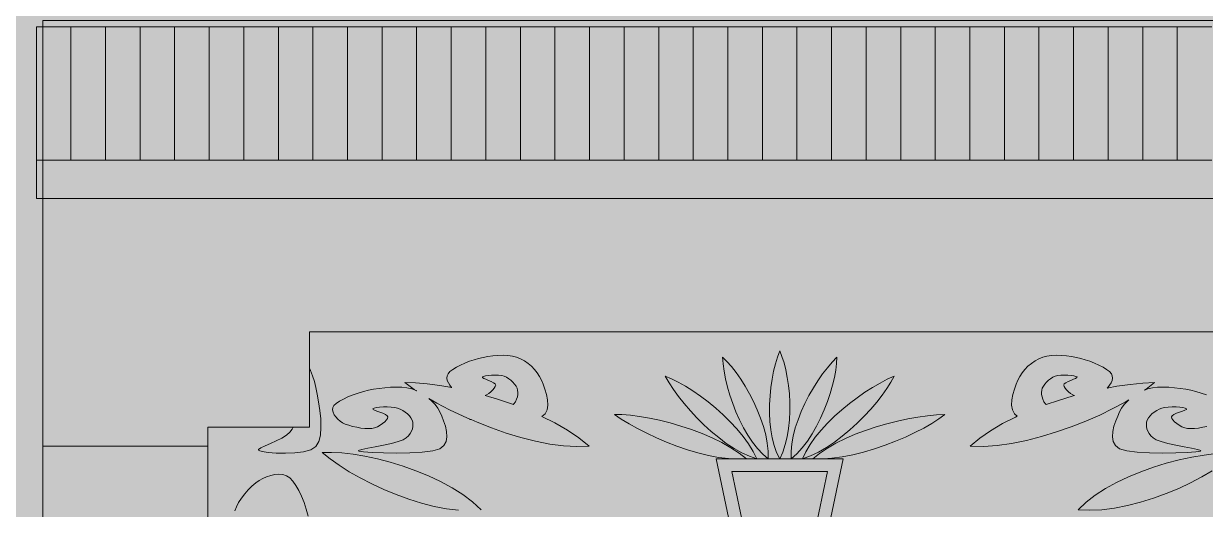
# Model space of a CAD drawing. Header units: millimetres. Extents: x -2412 to 16214, y -1176 to 12021.
# Drawn here: x 10244 to 13084, y 5818 to 6985 of the extents above; entities that cross this region are included whole.
import ezdxf

# ---------------------------------------------------------------- set-up
doc = ezdxf.new("R2010")
doc.units = ezdxf.units.MM
for name, color, linetype, lineweight, true_color in [('00_WHITE_BACKGROUND', 7, 'Continuous', 18, 0xffffff), ('01_STRUCTURE', 7, 'Continuous', 18, 0x000000), ('02_CORNICES', 7, 'Continuous', 18, 0x000000), ('05_STONE_JOINTS', 7, 'Continuous', 18, 0x000000), ('06_ORNAMENT', 7, 'Continuous', 18, 0x000000)]:
    doc.layers.add(name, color=color, linetype=linetype, lineweight=lineweight, true_color=true_color)

msp = doc.modelspace()

# ---------------------------------------------------------------- linework, layer by layer
at = {"layer": '00_WHITE_BACKGROUND', "lineweight": 18, "true_color": 0xffffff}
msp.add_solid([(-2412.2137, -1175.5725), (16213.7405, -1175.5725), (-2412.2137, 12015.2672), (16213.7405, 12015.2672)], dxfattribs=at)
at = {"layer": '01_STRUCTURE', "color": 7, "lineweight": 18, "true_color": 0x000000}
for points in [[(10290.0763, 5465.6489), (10290.0763, 5816.7939), (10290.0763, 5969.4656), (10290.0763, 6564.8855)], [(13190.8397, 6244.2748), (10931.2977, 6244.2748), (10931.2977, 6155.6183), (10931.2977, 6015.2672), (10891.771, 6015.2672), (10687.0229, 6015.2672), (10687.0229, 5969.4656), (10687.0229, 5816.7939), (10687.0229, 5605.2519)]]:
    msp.add_lwpolyline(points, dxfattribs=at)
at = {"layer": '02_CORNICES', "color": 7, "lineweight": 18, "true_color": 0x000000}
for points in [[(10274.8092, 6656.4885), (10274.8092, 6977.0992), (10290.0763, 6977.0992), (10357.8931, 6977.0992)], [(10357.8931, 6977.0992), (10440.9771, 6977.0992)], [(10357.8931, 6977.0992), (10357.8931, 6656.4885)], [(10440.9771, 6977.0992), (10524.0611, 6977.0992)], [(10440.9771, 6977.0992), (10440.9771, 6656.4885)], [(10524.0611, 6977.0992), (10607.1298, 6977.0992)], [(10524.0611, 6977.0992), (10524.0611, 6656.4885)], [(10607.1298, 6977.0992), (10690.2137, 6977.0992)], [(10607.1298, 6977.0992), (10607.1298, 6656.4885)], [(10690.2137, 6977.0992), (10773.2977, 6977.0992)], [(10690.2137, 6977.0992), (10690.2137, 6656.4885)], [(10773.2977, 6977.0992), (10856.3817, 6977.0992)], [(10773.2977, 6977.0992), (10773.2977, 6656.4885)], [(10856.3817, 6977.0992), (10939.4656, 6977.0992)], [(10856.3817, 6977.0992), (10856.3817, 6656.4885)], [(10939.4656, 6977.0992), (11022.5496, 6977.0992)], [(10939.4656, 6977.0992), (10939.4656, 6656.4885)], [(11022.5496, 6977.0992), (11105.6336, 6977.0992)], [(11022.5496, 6977.0992), (11022.5496, 6656.4885)], [(11105.6336, 6977.0992), (11188.7023, 6977.0992)], [(11105.6336, 6977.0992), (11105.6336, 6656.4885)], [(11188.7023, 6977.0992), (11271.7863, 6977.0992)], [(11188.7023, 6977.0992), (11188.7023, 6656.4885)], [(11271.7863, 6977.0992), (11354.8702, 6977.0992)], [(11271.7863, 6977.0992), (11271.7863, 6656.4885)], [(11354.8702, 6977.0992), (11437.9542, 6977.0992)], [(11354.8702, 6977.0992), (11354.8702, 6656.4885)], [(11437.9542, 6977.0992), (11521.0382, 6977.0992)], [(11437.9542, 6977.0992), (11437.9542, 6656.4885)], [(11521.0382, 6977.0992), (11604.1221, 6977.0992)], [(11521.0382, 6977.0992), (11521.0382, 6656.4885)], [(11604.1221, 6977.0992), (11687.2061, 6977.0992)], [(11604.1221, 6977.0992), (11604.1221, 6656.4885)], [(11687.2061, 6977.0992), (11770.2748, 6977.0992)], [(11687.2061, 6977.0992), (11687.2061, 6656.4885)], [(11770.2748, 6977.0992), (11853.3588, 6977.0992)], [(11770.2748, 6977.0992), (11770.2748, 6656.4885)], [(11853.3588, 6977.0992), (11936.4427, 6977.0992)], [(11853.3588, 6977.0992), (11853.3588, 6656.4885)], [(11936.4427, 6977.0992), (12019.5267, 6977.0992)], [(11936.4427, 6977.0992), (11936.4427, 6656.4885)], [(12019.5267, 6977.0992), (12102.6107, 6977.0992)], [(12019.5267, 6977.0992), (12019.5267, 6656.4885)], [(12102.6107, 6977.0992), (12185.6947, 6977.0992)], [(12102.6107, 6977.0992), (12102.6107, 6656.4885)], [(12185.6947, 6977.0992), (12268.7786, 6977.0992)], [(12185.6947, 6977.0992), (12185.6947, 6656.4885)], [(12268.7786, 6977.0992), (12351.8626, 6977.0992)], [(12268.7786, 6977.0992), (12268.7786, 6656.4885)], [(12351.8626, 6977.0992), (12434.9313, 6977.0992)], [(12351.8626, 6977.0992), (12351.8626, 6656.4885)], [(12434.9313, 6977.0992), (12518.0153, 6977.0992)], [(12434.9313, 6977.0992), (12434.9313, 6656.4885)], [(12518.0153, 6977.0992), (12601.0992, 6977.0992)], [(12518.0153, 6977.0992), (12518.0153, 6656.4885)], [(12601.0992, 6977.0992), (12684.1832, 6977.0992)], [(12601.0992, 6977.0992), (12601.0992, 6656.4885)], [(12684.1832, 6977.0992), (12767.2672, 6977.0992)], [(12684.1832, 6977.0992), (12684.1832, 6656.4885)], [(12767.2672, 6977.0992), (12850.3511, 6977.0992)], [(12767.2672, 6977.0992), (12767.2672, 6656.4885)], [(12850.3511, 6977.0992), (12933.4351, 6977.0992)], [(12850.3511, 6977.0992), (12850.3511, 6656.4885)], [(12933.4351, 6977.0992), (13016.5038, 6977.0992)], [(12933.4351, 6977.0992), (12933.4351, 6656.4885)], [(13016.5038, 6977.0992), (13099.5878, 6977.0992)], [(13016.5038, 6977.0992), (13016.5038, 6656.4885)], [(10357.8931, 6656.4885), (10290.0763, 6656.4885), (10274.8092, 6656.4885)], [(10290.0763, 6564.8855), (10274.8092, 6564.8855), (10274.8092, 6656.4885)], [(10440.9771, 6656.4885), (10357.8931, 6656.4885)], [(10524.0611, 6656.4885), (10440.9771, 6656.4885)], [(10607.1298, 6656.4885), (10524.0611, 6656.4885)], [(10690.2137, 6656.4885), (10607.1298, 6656.4885)], [(10773.2977, 6656.4885), (10690.2137, 6656.4885)], [(10856.3817, 6656.4885), (10773.2977, 6656.4885)], [(10939.4656, 6656.4885), (10856.3817, 6656.4885)], [(11022.5496, 6656.4885), (10939.4656, 6656.4885)], [(11105.6336, 6656.4885), (11022.5496, 6656.4885)], [(11188.7023, 6656.4885), (11105.6336, 6656.4885)], [(11271.7863, 6656.4885), (11188.7023, 6656.4885)], [(11354.8702, 6656.4885), (11271.7863, 6656.4885)], [(11437.9542, 6656.4885), (11354.8702, 6656.4885)], [(11521.0382, 6656.4885), (11437.9542, 6656.4885)], [(11604.1221, 6656.4885), (11521.0382, 6656.4885)], [(11687.2061, 6656.4885), (11604.1221, 6656.4885)], [(11770.2748, 6656.4885), (11687.2061, 6656.4885)], [(11853.3588, 6656.4885), (11770.2748, 6656.4885)], [(11936.4427, 6656.4885), (11853.3588, 6656.4885)], [(12019.5267, 6656.4885), (11936.4427, 6656.4885)], [(12102.6107, 6656.4885), (12019.5267, 6656.4885)], [(12185.6947, 6656.4885), (12102.6107, 6656.4885)], [(12268.7786, 6656.4885), (12185.6947, 6656.4885)], [(12351.8626, 6656.4885), (12268.7786, 6656.4885)], [(12434.9313, 6656.4885), (12351.8626, 6656.4885)], [(12518.0153, 6656.4885), (12434.9313, 6656.4885)], [(12601.0992, 6656.4885), (12518.0153, 6656.4885)], [(12684.1832, 6656.4885), (12601.0992, 6656.4885)], [(12767.2672, 6656.4885), (12684.1832, 6656.4885)], [(12850.3511, 6656.4885), (12767.2672, 6656.4885)], [(12933.4351, 6656.4885), (12850.3511, 6656.4885)], [(13016.5038, 6656.4885), (12933.4351, 6656.4885)], [(13099.5878, 6656.4885), (13016.5038, 6656.4885)], [(11947.6489, 5938.9313), (11908.3969, 5938.9313), (11941.4198, 5782.9924), (11963.3588, 5679.3893)], [(12158.7786, 5679.3893), (12180.7176, 5782.9924), (12213.7405, 5938.9313), (12167.0076, 5938.9313), (12140.458, 5938.9313), (12116.0305, 5938.9313), (12088.5496, 5938.9313), (12061.0687, 5938.9313), (12033.5878, 5938.9313), (12006.1069, 5938.9313), (11981.6794, 5938.9313)]]:
    msp.add_lwpolyline(points, dxfattribs=at)
msp.add_lwpolyline([(11946.0763, 5908.3969), (11988.1069, 5709.9237), (12134.0305, 5709.9237), (12176.0611, 5908.3969)], close=True, dxfattribs=at)
at = {"layer": '05_STONE_JOINTS', "color": 7, "lineweight": 18, "true_color": 0x000000}
msp.add_lwpolyline([(13832.0611, 6992.3664), (13832.0611, 6977.0992), (13832.0611, 6656.4885), (13832.0611, 6564.8855), (10290.0763, 6564.8855), (10290.0763, 6656.4885), (10290.0763, 6977.0992), (10290.0763, 6992.3664)], close=True, dxfattribs=at)
msp.add_lwpolyline([(10290.0763, 5969.4656), (10687.0229, 5969.4656)], dxfattribs=at)
at = {"layer": '06_ORNAMENT', "color": 7, "lineweight": 18, "true_color": 0x000000}
for points in [[(12036.626, 6048.9771), (12037.6031, 6028.5191), (12039.7099, 6008.5496), (12043.0229, 5989.3282), (12047.6489, 5971.145), (12053.6336, 5954.2595), (12061.0687, 5938.9313), (12068.5038, 5955.3282), (12074.4885, 5973.1908), (12079.1145, 5992.2443), (12082.4275, 6012.1832), (12084.5344, 6032.7328), (12085.5115, 6053.6183), (12085.4046, 6074.5344), (12084.3053, 6095.2366), (12082.2901, 6115.4046), (12079.4351, 6134.7634), (12075.8015, 6153.0382), (12071.4809, 6169.9237), (12066.5496, 6185.1756), (12061.0687, 6198.4733), (12055.5878, 6183.6641), (12050.6565, 6167.2061), (12046.3359, 6149.374), (12042.7023, 6130.4427), (12039.8473, 6110.6718), (12037.8321, 6090.3206), (12036.7328, 6069.6794)], [(10986.6565, 6056.5496), (10987.9389, 6050.8397), (10990.7328, 6045.1298), (10994.7328, 6039.6031), (10999.6031, 6034.4275), (11005.0229, 6029.8168), (11010.687, 6025.9542), (11017.2977, 6022.6412), (11025.4656, 6019.6183), (11034.7176, 6016.9771), (11044.5954, 6014.7939), (11054.5954, 6013.145), (11064.2748, 6012.1069), (11073.1603, 6011.771), (11080.7634, 6012.2137), (11087.6336, 6013.7252), (11094.4427, 6016.3664), (11100.9466, 6019.8321), (11106.8855, 6023.8473), (11111.9695, 6028.1374), (11115.9847, 6032.3969), (11118.6412, 6036.3359), (11119.6947, 6039.6947), (11118.0916, 6042.6718), (11113.6489, 6045.6183), (11107.3588, 6048.5038), (11100.229, 6051.2366), (11093.2519, 6053.771), (11087.4504, 6056.0458), (11083.8168, 6057.9847), (11083.3588, 6059.542), (11086.3817, 6060.855), (11092.0763, 6062.0305), (11099.7405, 6062.9924), (11108.6718, 6063.6489), (11118.1527, 6063.8779), (11127.5267, 6063.5878), (11136.0458, 6062.687), (11143.0534, 6061.0687), (11149.1145, 6058.6107), (11155.1756, 6055.3588), (11161.0076, 6051.4504), (11166.4122, 6047.0382), (11171.1603, 6042.2901), (11175.0534, 6037.3435), (11177.8626, 6032.3511), (11179.3893, 6027.4809), (11179.8931, 6022.4733), (11179.6947, 6017.084), (11178.6565, 6011.4504), (11176.626, 6005.7252), (11173.4962, 6000.0458), (11169.1145, 5994.5649), (11163.3282, 5989.4046), (11156.0305, 5984.7328), (11144.6412, 5980.3359), (11128.2137, 5976), (11108.9771, 5971.8321), (11089.2061, 5967.9389), (11071.1145, 5964.4275), (11056.9924, 5961.4046), (11049.084, 5958.9771), (11049.6183, 5957.2519), (11060.8702, 5955.8473), (11081.6794, 5954.4885), (11109.1145, 5953.4656), (11140.2901, 5953.0534), (11172.3053, 5953.5573), (11202.2443, 5955.2519), (11227.2061, 5958.4275), (11244.2748, 5963.3588), (11254.0458, 5970.7176), (11259.542, 5980.4885), (11261.4962, 5992), (11260.6565, 6004.5802), (11257.771, 6017.542), (11253.5878, 6030.1985), (11248.8397, 6041.8779), (11244.2748, 6051.9084), (11239.313, 6060.7786), (11233.0076, 6069.374), (11225.5115, 6077.5267), (11218.0153, 6084.229), (11237.1298, 6073.2061), (11267.7252, 6057.1298), (11300.1221, 6041.6031), (11316.5649, 6034.4427), (11316.7939, 6033.5878), (11319.3435, 6033.2214), (11333.8779, 6026.8855), (11368.5954, 6013.2519), (11403.8473, 6000.9313), (11439.2061, 5990.2137), (11474.2748, 5981.3282), (11508.5954, 5974.5496), (11541.7863, 5970.1527), (11573.4198, 5968.3664), (11603.0534, 5969.4656), (11578.5649, 5989.2366), (11550.9008, 6007.8931), (11520.5802, 6025.374), (11489.8321, 6040.7939), (11497.1756, 6047.0534), (11502.0153, 6056.8244), (11503.7405, 6068.3359), (11503.0076, 6080.916), (11500.458, 6093.8779), (11496.7634, 6106.5344), (11492.5802, 6118.2137), (11488.5496, 6128.2443), (11484.1679, 6137.1145), (11478.5954, 6145.7099), (11471.9847, 6153.8626), (11464.5038, 6161.4504), (11456.3053, 6168.3206), (11447.542, 6174.3359), (11438.3969, 6179.3435), (11429.0076, 6183.2061), (11418.9618, 6185.8321), (11407.9389, 6187.313), (11396.1985, 6187.7863), (11384.0611, 6187.4046), (11371.8168, 6186.3053), (11359.771, 6184.6412), (11348.1985, 6182.5344), (11337.4046, 6180.1527), (11326.7481, 6177.2061), (11315.6489, 6173.4656), (11304.5496, 6169.0687), (11293.8931, 6164.2137), (11284.0916, 6159.0687), (11275.5725, 6153.7863), (11268.7786, 6148.5344), (11264.1221, 6143.5115), (11261.7252, 6138.3969), (11261.2366, 6132.8855), (11262.3664, 6127.1756), (11264.8397, 6121.4656), (11268.3664, 6115.9389), (11272.6565, 6110.7634), (11272.9618, 6110.4733), (11244.7328, 6115.4656), (11213.8779, 6119.5267), (11185.5725, 6121.771), (11160.3053, 6122.1374), (11183.0076, 6105.9695), (11188.3359, 6102.5649), (11187.4351, 6103.0076), (11176.7939, 6106.8702), (11165.4198, 6109.4962), (11152.9008, 6110.9771), (11139.6183, 6111.4504), (11125.8626, 6111.0687), (11111.9847, 6109.9695), (11098.3206, 6108.3053), (11085.2061, 6106.1985), (11072.9771, 6103.8168), (11060.8855, 6100.8702), (11048.3206, 6097.1298), (11035.7557, 6092.7328), (11023.6641, 6087.8779), (11012.5496, 6082.7328), (11002.9008, 6077.4504), (10995.1908, 6072.1985), (10989.9237, 6067.1756), (10987.2214, 6062.0611)], [(11923.6641, 6183.2061), (11924.9466, 6167.0229), (11927.4046, 6149.5115), (11931.0229, 6130.9618), (11935.7252, 6111.6489), (11941.4962, 6091.8626), (11948.2748, 6071.8931), (11956.0305, 6052), (11964.687, 6032.4885), (11974.2443, 6013.6183), (11984.626, 5995.6794), (11995.7863, 5978.9618), (12007.7099, 5963.7557), (12020.3206, 5950.3053), (12033.5878, 5938.9313), (12033.4198, 5957.4198), (12031.313, 5976.687), (12027.4656, 5996.5038), (12022.0458, 6016.6412), (12015.2672, 6036.8397), (12007.2977, 6056.9008), (11998.3359, 6076.5496), (11988.5802, 6095.5725), (11978.1985, 6113.7252), (11967.3893, 6130.7786), (11956.3511, 6146.4885), (11945.2519, 6160.6107), (11934.2901, 6172.9313)], [(12088.2595, 5956.4122), (12088.5496, 5938.9313), (12102.2748, 5951.313), (12115.2977, 5965.6641), (12127.5725, 5981.6947), (12139.0534, 5999.0992), (12149.6794, 6017.5878), (12159.4046, 6036.8397), (12168.1679, 6056.5802), (12175.9389, 6076.5038), (12182.6412, 6096.3053), (12188.229, 6115.7099), (12192.6718, 6134.3969), (12195.8779, 6152.0763), (12197.8321, 6168.4427), (12198.4733, 6183.2061), (12187.2061, 6171.5115), (12175.7405, 6158.0458), (12164.2443, 6143.0534), (12152.916, 6126.7176), (12141.9389, 6109.2824), (12131.4809, 6090.9618), (12121.7405, 6071.9695), (12112.8702, 6052.5344), (12105.084, 6032.8855), (12098.5496, 6013.2214), (12093.4504, 5993.771), (12089.9542, 5974.7634)], [(11346.5649, 6135.8779), (11349.2366, 6137.1908), (11354.2595, 6138.3664), (11361.0229, 6139.3282), (11368.9008, 6139.9847), (11377.2672, 6140.2137), (11385.5267, 6139.9237), (11393.0534, 6139.0229), (11399.2366, 6137.4046), (11404.5954, 6134.9466), (11409.9389, 6131.6947), (11415.084, 6127.7863), (11419.8473, 6123.374), (11424.0458, 6118.626), (11427.4656, 6113.6794), (11429.9542, 6108.687), (11431.2977, 6103.8168), (11431.7405, 6098.8092), (11431.5725, 6093.4198), (11430.6412, 6087.7863), (11428.8702, 6082.0611), (11426.0916, 6076.3817), (11422.229, 6070.9008), (11420.7939, 6069.4504), (11418.8855, 6070.1985), (11383.145, 6082.3664), (11353.1603, 6091.2977), (11356.3511, 6092.7023), (11362.0916, 6096.1679), (11367.313, 6100.1832), (11371.8168, 6104.4733), (11375.3588, 6108.7328), (11377.6947, 6112.6718), (11378.626, 6116.0305), (11377.2214, 6119.0076), (11373.2977, 6121.9542), (11367.7405, 6124.8397), (11361.4504, 6127.5725), (11355.2977, 6130.1069), (11350.1832, 6132.3817), (11346.9771, 6134.3206)], [(11786.2595, 6137.4046), (11795.1298, 6122.0153), (11805.771, 6105.771), (11817.9695, 6088.9313), (11831.5725, 6071.7557), (11846.4122, 6054.5191), (11862.2901, 6037.4656), (11879.0534, 6020.855), (11896.5191, 6004.9466), (11914.4885, 5990.0153), (11932.8244, 5976.3053), (11951.3282, 5964.0916), (11969.8168, 5953.6031), (11988.1374, 5945.1298), (12006.1069, 5938.9313), (11997.1908, 5956.9924), (11986.0763, 5975.0992), (11973.0382, 5993.084), (11958.3817, 6010.8092), (11942.3817, 6028.0763), (11925.3435, 6044.7634), (11907.542, 6060.687), (11889.2824, 6075.6947), (11870.855, 6089.6336), (11852.5344, 6102.3053), (11834.626, 6113.5878), (11817.4198, 6123.313), (11801.1908, 6131.2977)], [(12116.0305, 5938.9313), (12134.9008, 5945.9542), (12154.0458, 5955.1756), (12173.2672, 5966.3053), (12192.3969, 5979.084), (12211.2214, 5993.2366), (12229.542, 6008.4885), (12247.2061, 6024.5802), (12264, 6041.2061), (12279.7252, 6058.1221), (12294.2137, 6075.0534), (12307.2672, 6091.7252), (12318.687, 6107.8473), (12328.2901, 6123.1603), (12335.8779, 6137.4046), (12319.6641, 6130.1374), (12302.4122, 6121.2214), (12284.4275, 6110.7939), (12265.9542, 6099.0076), (12247.2824, 6086.0153), (12228.7023, 6071.9542), (12210.4733, 6056.9771), (12192.8702, 6041.2214), (12176.1832, 6024.855), (12160.687, 6008.0305), (12146.6412, 5990.8702), (12134.3359, 5973.5267), (12124.0305, 5956.1679)], [(12690.3969, 6098.8092), (12690.8397, 6103.8168), (12692.1832, 6108.687), (12694.6718, 6113.6794), (12698.0916, 6118.626), (12702.2901, 6123.374), (12707.0534, 6127.7863), (12712.1985, 6131.6947), (12717.542, 6134.9466), (12722.9008, 6137.4046), (12729.084, 6139.0229), (12736.6107, 6139.9237), (12744.8702, 6140.2137), (12753.2519, 6139.9847), (12761.1145, 6139.3282), (12767.8779, 6138.3664), (12772.9008, 6137.1908), (12775.5725, 6135.8779), (12775.1603, 6134.3206), (12771.9542, 6132.3817), (12766.8397, 6130.1069), (12760.687, 6127.5725), (12754.3969, 6124.8397), (12748.8397, 6121.9542), (12744.916, 6119.0076), (12743.5115, 6116.0305), (12744.4427, 6112.6718), (12746.7786, 6108.7328), (12750.3206, 6104.4733), (12754.8244, 6100.1832), (12760.0458, 6096.1679), (12765.7863, 6092.7023), (12769.6794, 6090.9924), (12766.4427, 6090.1527), (12730.7023, 6079.4962), (12701.2977, 6069.4962), (12699.9084, 6070.9008), (12696.0458, 6076.3817), (12693.2672, 6082.0611), (12691.4962, 6087.7863), (12690.5649, 6093.4198)], [(11664.1221, 6045.8015), (11680.5038, 6034.5038), (11699.0534, 6023.0534), (11719.4962, 6011.6183), (11741.4962, 6000.3817), (11764.7786, 5989.542), (11789.0229, 5979.2519), (11813.9542, 5969.7099), (11839.2366, 5961.084), (11864.5802, 5953.5725), (11889.6947, 5947.3435), (11914.2595, 5942.5954), (11937.9847, 5939.4809), (11947.6489, 5938.9313), (11981.6794, 5938.9313), (11963.9847, 5952.7328), (11944.0458, 5965.7557), (11922.2137, 5977.9847), (11898.8702, 5989.3435), (11874.3969, 5999.8015), (11849.1603, 6009.313), (11823.5115, 6017.8321), (11797.8473, 6025.313), (11772.5344, 6031.7099), (11747.9389, 6036.9618), (11724.4275, 6041.0534), (11702.3664, 6043.9237), (11682.1374, 6045.5115)]]:
    msp.add_lwpolyline(points, close=True, dxfattribs=at)
for points in [[(13086.3817, 6092.7328), (13073.8168, 6097.1298), (13061.2519, 6100.8702), (13049.1603, 6103.8168), (13036.9313, 6106.1985), (13023.8168, 6108.3053), (13010.1527, 6109.9695), (12996.2748, 6111.0687), (12982.5191, 6111.4504), (12969.2366, 6110.9771), (12956.7176, 6109.4962), (12945.3435, 6106.8702), (12937.3588, 6103.9695), (12941.7099, 6106.855), (12961.8321, 6122.1374), (12933.9847, 6120.8855), (12903.6031, 6117.9237), (12871.1756, 6113.313), (12847.6794, 6109.0382), (12849.4809, 6110.7634), (12853.771, 6115.9389), (12857.2977, 6121.4656), (12859.771, 6127.1756), (12860.9008, 6132.8855), (12860.4122, 6138.3969), (12858.0153, 6143.5115), (12853.3588, 6148.5344), (12846.5649, 6153.7863), (12838.0458, 6159.0687), (12828.2443, 6164.2137), (12817.5878, 6169.0687), (12806.4885, 6173.4656), (12795.3893, 6177.2061), (12784.7328, 6180.1527), (12773.9389, 6182.5344), (12762.3664, 6184.6412), (12750.3206, 6186.3053), (12738.0763, 6187.4046), (12725.9389, 6187.7863), (12714.1985, 6187.313), (12703.1756, 6185.8321), (12693.1298, 6183.2061), (12683.7405, 6179.3435), (12674.5954, 6174.3359), (12665.8321, 6168.3206), (12657.6336, 6161.4504), (12650.1527, 6153.8626), (12643.542, 6145.7099), (12637.9695, 6137.1145), (12633.5878, 6128.2443), (12629.5573, 6118.2137), (12625.374, 6106.5344), (12621.6794, 6093.8779), (12619.1298, 6080.916), (12618.3969, 6068.3359), (12620.1221, 6056.8244), (12624.9618, 6047.0534), (12631.771, 6041.2519), (12627.8168, 6039.4962), (12596.5954, 6023.6794), (12567.7405, 6006.687), (12541.7405, 5988.5954), (12519.084, 5969.4656), (12550.5496, 5968.9924), (12583.8321, 5971.3435), (12618.4885, 5976.2595), (12654.0611, 5983.4656), (12690.1221, 5992.687), (12726.1832, 6003.6641), (12761.8473, 6016.1069), (12796.626, 6029.771), (12830.0763, 6044.3817), (12861.771, 6059.6641), (12891.2366, 6075.3435), (12899.9389, 6080.4885), (12896.626, 6077.5267), (12889.1298, 6069.374), (12882.8244, 6060.7786), (12877.8626, 6051.9084), (12873.2977, 6041.8779), (12868.5496, 6030.1985), (12864.3664, 6017.542), (12861.4809, 6004.5802), (12860.6412, 5992), (12862.5954, 5980.4885), (12868.0916, 5970.7176), (12877.8626, 5963.3588), (12894.9313, 5958.4275), (12919.8931, 5955.2519), (12949.8321, 5953.5573), (12981.8473, 5953.0534), (13013.0229, 5953.4656), (13040.458, 5954.4885), (13061.2672, 5955.8473), (13072.5191, 5957.2519), (13073.0534, 5958.9771), (13065.145, 5961.4046), (13051.0229, 5964.4275), (13032.9466, 5967.9389), (13013.1603, 5971.8321), (12993.9237, 5976), (12977.4962, 5980.3359), (12966.1069, 5984.7328), (12958.8092, 5989.4046), (12953.0229, 5994.5649), (12948.6412, 6000.0458), (12945.5115, 6005.7252), (12943.4809, 6011.4504), (12942.4427, 6017.084), (12942.2443, 6022.4733), (12942.7481, 6027.4809), (12944.2748, 6032.3511), (12947.084, 6037.3435), (12950.9771, 6042.2901), (12955.7252, 6047.0382), (12961.1298, 6051.4504), (12966.9618, 6055.3588), (12973.0229, 6058.6107), (12979.084, 6061.0687), (12986.0916, 6062.687), (12994.6107, 6063.5878), (13003.9847, 6063.8779), (13013.4809, 6063.6489), (13022.3969, 6062.9924), (13030.0611, 6062.0305), (13035.7557, 6060.855), (13038.7786, 6059.542), (13038.3206, 6057.9847), (13034.687, 6056.0458), (13028.8855, 6053.771), (13021.9084, 6051.2366), (13014.7786, 6048.5038), (13008.4885, 6045.6183), (13004.0458, 6042.6718), (13002.4427, 6039.6947), (13003.4962, 6036.3359), (13006.1527, 6032.3969), (13010.1679, 6028.1374), (13015.2519, 6023.8473), (13021.1908, 6019.8321), (13027.6947, 6016.3664), (13034.5038, 6013.7252), (13041.374, 6012.2137), (13048.9771, 6011.771), (13057.8626, 6012.1069), (13067.542, 6013.145), (13077.542, 6014.7939), (13087.4198, 6016.9771)], [(10891.771, 6015.2672), (10889.4351, 6010.5344), (10884.2748, 6003.0534), (10876.2443, 5996.0153), (10864.6412, 5989.084), (10851.0687, 5982.4122), (10837.0992, 5976.1832), (10824.3359, 5970.5649), (10814.3664, 5965.7252), (10808.7786, 5961.8473), (10809.1603, 5959.084), (10817.0992, 5956.8244), (10831.7863, 5954.6565), (10851.1603, 5953.0076), (10873.1756, 5952.3664), (10895.7557, 5953.1603), (10916.9008, 5955.8779), (10934.5191, 5960.9466), (10946.5649, 5968.855), (10953.4656, 5980.626), (10957.3435, 5996.2595), (10958.7176, 6014.687), (10958.1374, 6034.8092), (10956.0916, 6055.542), (10953.1298, 6075.8015), (10949.7863, 6094.4885), (10946.5649, 6110.5344), (10943.0687, 6124.7328), (10938.6107, 6138.4733), (10933.313, 6151.5267), (10931.2977, 6155.6183)], [(12167.0076, 5938.9313), (12186.6565, 5940.3206), (12211.4351, 5943.7863), (12236.8855, 5948.8397), (12262.7176, 5955.313), (12288.5649, 5962.9924), (12314.1374, 5971.7099), (12339.1145, 5981.2672), (12363.145, 5991.4809), (12385.9237, 6002.1679), (12407.1145, 6013.1298), (12426.4122, 6024.1832), (12443.4962, 6035.1298), (12458.0153, 6045.8015), (12438.1374, 6044.9008), (12416.4427, 6042.7939), (12393.2519, 6039.5573), (12368.9313, 6035.1908), (12343.8168, 6029.7557), (12318.2901, 6023.2977), (12292.6718, 6015.8321), (12267.313, 6007.4046), (12242.5802, 5998.0611), (12218.8244, 5987.8473), (12196.3817, 5976.7786), (12175.6031, 5964.916), (12156.8397, 5952.2901), (12140.458, 5938.9313)], [(11343.5115, 5816.7939), (11323.0229, 5835.542), (11299.6641, 5853.1145), (11273.9237, 5869.4504), (11246.2137, 5884.5191), (11217.0229, 5898.2595), (11186.7786, 5910.6107), (11155.9542, 5921.5573), (11124.9924, 5931.0229), (11094.3511, 5938.9618), (11064.4885, 5945.3435), (11035.8473, 5950.1069), (11008.8855, 5953.2061), (10984.0611, 5954.5802), (10961.8321, 5954.1985), (10980.9466, 5938.9313), (11002.7328, 5923.5267), (11026.8397, 5908.2443), (11052.916, 5893.313), (11080.5954, 5878.9618), (11109.542, 5865.4656), (11139.374, 5853.0382), (11169.7557, 5841.9542), (11200.3206, 5832.4122), (11230.7176, 5824.7023), (11260.5954, 5819.0382), (11289.5878, 5815.6641)], [(13109.2519, 5951.7557), (13080.916, 5948.1679), (13051.313, 5943.0687), (13020.8397, 5936.4733), (12989.9389, 5928.4275), (12959.0229, 5918.9771), (12928.5496, 5908.1679), (12898.916, 5896.0305), (12870.5802, 5882.5954), (12843.9542, 5867.9237), (12819.4656, 5852.0305), (12797.542, 5834.9771), (12778.626, 5816.7939), (12806.3664, 5815.4046), (12835.5573, 5816.7481), (12865.8168, 5820.5802), (12896.7634, 5826.626), (12928.0153, 5834.6565), (12959.1908, 5844.3969), (12989.9237, 5855.6183), (13019.8168, 5868.0611), (13048.4885, 5881.4656), (13075.5725, 5895.5878), (13100.6718, 5910.1832)], [(10927.8015, 5800.9466), (10923.3435, 5818.1221), (10918.0458, 5834.4427), (10912.0611, 5849.6183), (10905.4962, 5863.3588), (10898.4885, 5875.374), (10891.1756, 5885.4046), (10883.6641, 5893.1298), (10875.6336, 5898.3817), (10866.8092, 5901.3282), (10857.4198, 5902.2901), (10847.7099, 5901.5267), (10837.9237, 5899.3282), (10828.2748, 5895.9847), (10819.0229, 5891.7863), (10810.3817, 5887.0229), (10801.8473, 5881.145), (10792.9771, 5873.6336), (10784.1069, 5864.8702), (10775.5725, 5855.145), (10767.7252, 5844.8397), (10760.916, 5834.2748), (10755.4809, 5823.8015), (10751.7557, 5813.7405)]]:
    msp.add_lwpolyline(points, dxfattribs=at)

doc.saveas('drawing.dxf')
